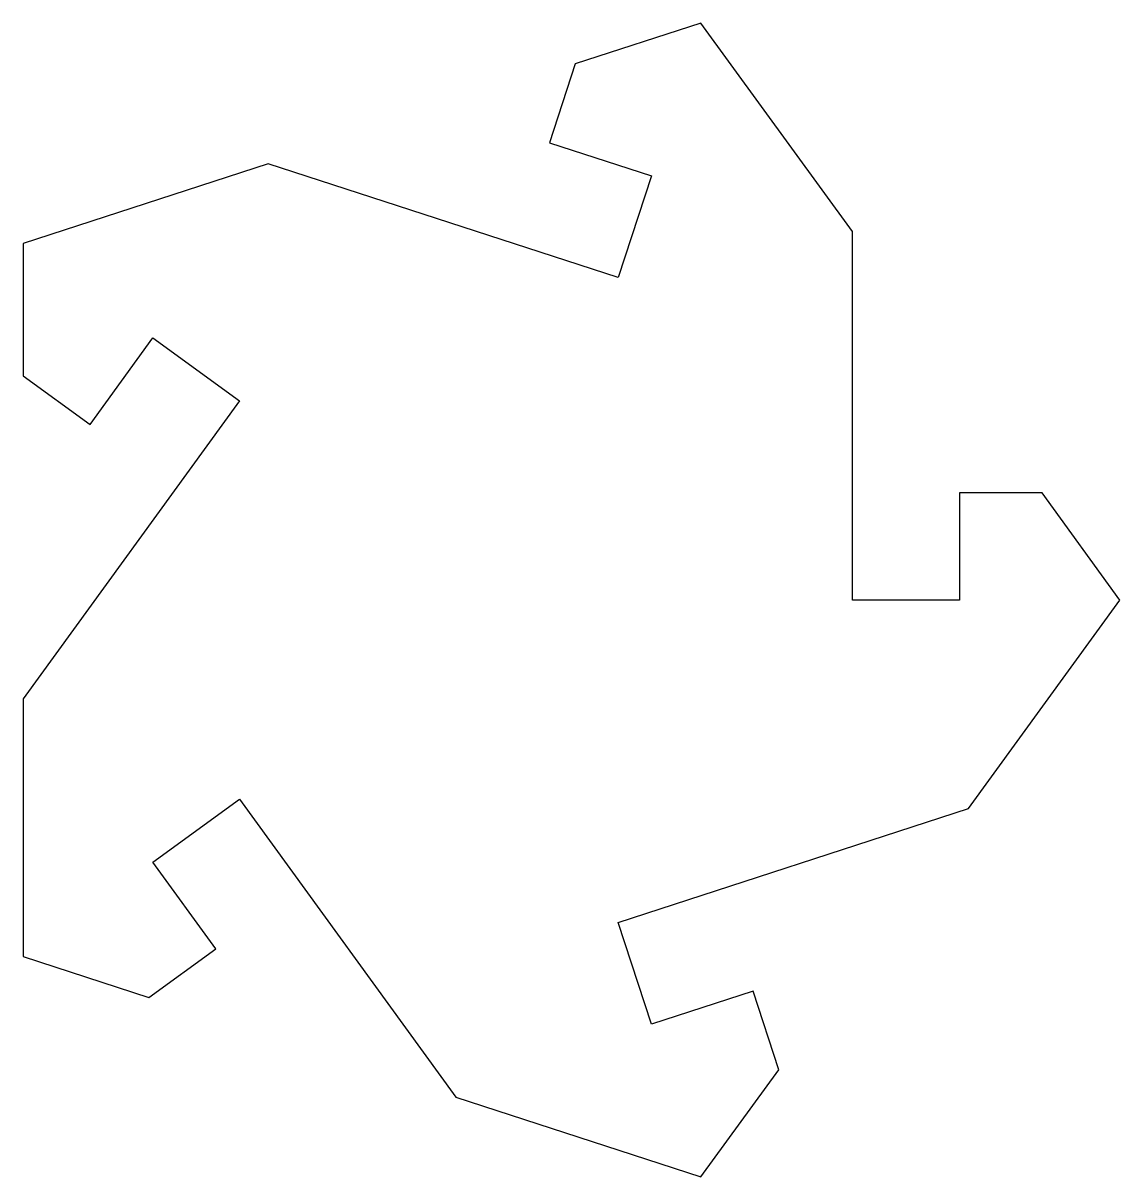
# Model space of a CAD drawing. Header units: metres. Extents: x -27.5 to 34, y -32.3 to 32.3.
import ezdxf

# ---------------------------------------------------------------- set-up
doc = ezdxf.new("R2010")
doc.units = ezdxf.units.M

msp = doc.modelspace()

# ---------------------------------------------------------------- linework, layer by layer
for p, q in [((10.5066, 32.3359), (3.45314, 30.0441)), ((19, 20.6457), (10.5066, 32.3359)), ((3.45314, 30.0441), (2.01907, 25.6305)), ((2.01907, 25.6305), (7.72542, 23.7764)), ((-13.7639, 24.45), (-27.5066, 19.9847)), ((5.87132, 18.0701), (-13.7639, 24.45)), ((7.72542, 23.7764), (5.87132, 18.0701)), ((19, 0), (19, 20.6457)), ((-27.5066, 19.9847), (-27.5066, 12.5683)), ((-23.7521, 9.84053), (-20.2254, 14.6946)), ((-20.2254, 14.6946), (-15.3713, 11.1679)), ((-27.5066, 12.5683), (-23.7521, 9.84053)), ((-15.3713, 11.1679), (-27.5066, -5.53484)), ((29.6407, 5.99998), (25, 5.99998)), ((25, 5.99998), (25, 0)), ((34, 0), (29.6407, 5.99998)), ((25, 0), (19, 0)), ((25.5066, -11.6902), (34, 0)), ((-27.5066, -5.53484), (-27.5066, -19.9847)), ((-20.2254, -14.6946), (-15.3713, -11.1679)), ((-15.3713, -11.1679), (-3.23607, -27.8707)), ((5.87132, -18.0701), (25.5066, -11.6902)), ((-16.6987, -19.5487), (-20.2254, -14.6946)), ((7.72542, -23.7764), (5.87132, -18.0701)), ((-27.5066, -19.9847), (-20.4532, -22.2765)), ((-20.4532, -22.2765), (-16.6987, -19.5487)), ((13.4317, -21.9223), (7.72542, -23.7764)), ((14.8658, -26.3359), (13.4317, -21.9223)), ((10.5066, -32.3359), (14.8658, -26.3359)), ((-3.23607, -27.8707), (10.5066, -32.3359))]:
    msp.add_line(p, q)

doc.saveas('drawing.dxf')
